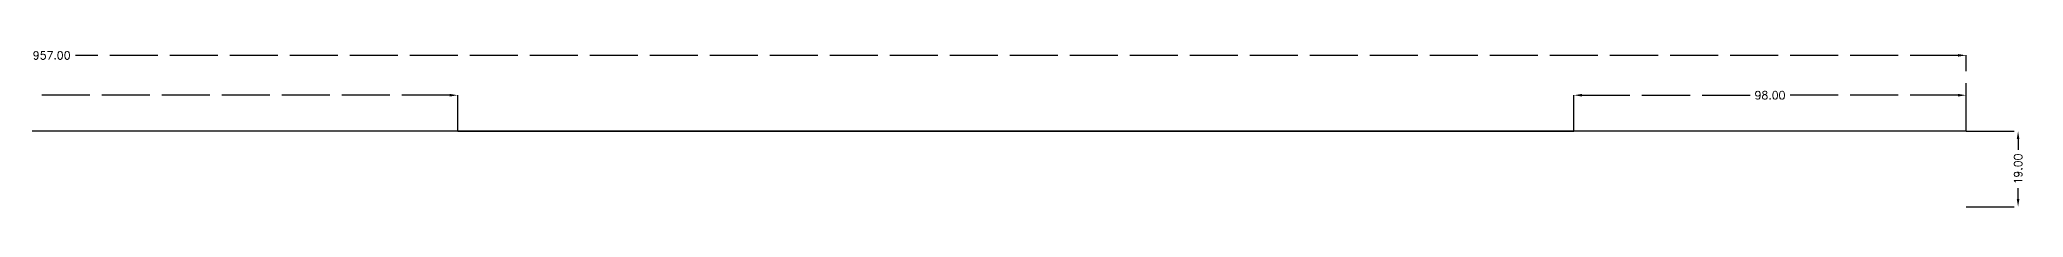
# Model space of a CAD drawing. Header units: inches. Extents: x -20 to 971, y 0 to 431.
# Drawn here: x 475.5 to 971.3, y 392 to 431.3 of the extents above; entities that cross this region are included whole.
import ezdxf

# ---------------------------------------------------------------- set-up
doc = ezdxf.new("R2010")
doc.units = ezdxf.units.IN
doc.linetypes.add('ACAD_ISO02W100', pattern=[15, 12, -3])
doc.layers.add('L0.5', color=7, linetype='Continuous')
doc.layers.add('Przekroje', color=2, linetype='ACAD_ISO02W100')
doc.styles.get("Standard").update_dxf_attribs({"font": 'simplex.shx', "bigfont": '@extfont2.shx'})
doc.dimstyles.get("Standard").update_dxf_attribs({"dimtxt": 2, "dimasz": 2, "dimexe": 0.05, "dimexo": 0.05, "dimgap": 1, "dimtad": 0, "dimzin": 0, "dimdsep": 46, "dimtxsty": 'Standard', "dimcen": 2, "dimadec": 0, "dimazin": 3, "dimtfac": 1, "dimtofl": 0, "dimtmove": 0, "dimatfit": 3, "dimfxl": 1, "dimtolj": 1, "dimtzin": 0, "dimarcsym": 0})

# ---------------------------------------------------------------- blocks, each defined once
blk = doc.blocks.new('*D7')
at = {"layer": 'Przekroje', "color": 0, "lineweight": -2, "transparency": 16777216}
for p, q in [((0, 411.05), (0, 430.05)), ((2, 430), (472.55, 430)), ((955, 430), (484.45, 430)), ((957, 411.05), (957, 430.05))]:
    blk.add_line(p, q, dxfattribs=at)
at = {"layer": 'Przekroje', "color": 0, "transparency": 16777216}
for points in [[(2, 430.33), (2, 429.67), (0, 430)], [(955, 430.33), (955, 429.67), (957, 430)]]:
    blk.add_solid(points, dxfattribs=at)
at = {"layer": 'Przekroje', "color": 0, "transparency": 16777216, "insert": (478.5, 430), "char_height": 2, "attachment_point": 5}
blk.add_mtext('\\A1;957.00', dxfattribs=at)
blk = doc.blocks.new('*D8')
at = {"layer": 'Przekroje', "color": 0, "lineweight": -2, "transparency": 16777216}
for p, q in [((0, 411.05), (0, 420.05)), ((2, 420), (284.05, 420)), ((578, 420), (295.95, 420)), ((580, 411.05), (580, 420.05))]:
    blk.add_line(p, q, dxfattribs=at)
at = {"layer": 'Przekroje', "color": 0, "transparency": 16777216}
for points in [[(2, 420.33), (2, 419.67), (0, 420)], [(578, 420.33), (578, 419.67), (580, 420)]]:
    blk.add_solid(points, dxfattribs=at)
at = {"layer": 'Przekroje', "color": 0, "transparency": 16777216, "insert": (290, 420), "char_height": 2, "attachment_point": 5}
blk.add_mtext('\\A1;580.00', dxfattribs=at)
blk = doc.blocks.new('*D9')
at = {"layer": 'Przekroje', "color": 0, "lineweight": -2, "transparency": 16777216}
for p, q in [((859, 411.05), (859, 420.05)), ((861, 420), (903, 420)), ((955, 420), (913, 420)), ((957, 411.05), (957, 420.05))]:
    blk.add_line(p, q, dxfattribs=at)
at = {"layer": 'Przekroje', "color": 0, "transparency": 16777216}
for points in [[(861, 420.33), (861, 419.67), (859, 420)], [(955, 420.33), (955, 419.67), (957, 420)]]:
    blk.add_solid(points, dxfattribs=at)
at = {"layer": 'Przekroje', "color": 0, "transparency": 16777216, "insert": (908, 420), "char_height": 2, "attachment_point": 5}
blk.add_mtext('\\A1;98.00', dxfattribs=at)
blk = doc.blocks.new('*D10')
at = {"layer": 'Przekroje', "color": 0, "lineweight": -2, "transparency": 16777216}
for p, q in [((957.05, 411), (970.05, 411)), ((970, 409), (970, 406.31)), ((970, 394), (970, 396.69)), ((957.05, 392), (970.05, 392))]:
    blk.add_line(p, q, dxfattribs=at)
at = {"layer": 'Przekroje', "color": 0, "transparency": 16777216}
for points in [[(969.67, 409), (970.33, 409), (970, 411)], [(969.67, 394), (970.33, 394), (970, 392)]]:
    blk.add_solid(points, dxfattribs=at)
at = {"layer": 'Przekroje', "color": 0, "transparency": 16777216, "insert": (970, 401.5), "char_height": 2, "attachment_point": 5, "rotation": 90}
blk.add_mtext('\\A1;19.00', dxfattribs=at)

msp = doc.modelspace()

# ---------------------------------------------------------------- linework, layer by layer
at = {"layer": 'L0.5'}
for p, q in [((957, 411, 624), (0, 411, 624)), ((580, 411), (580, 411, 50)), ((580, 411, 196), (859, 411, 196)), ((580, 411, 196), (580, 411, 524)), ((859, 411, 524), (580, 411, 524)), ((580, 411, 624), (580, 411, 574)), ((859, 411), (859, 411, 50)), ((859, 411, 196), (859, 411, 524)), ((859, 411, 624), (859, 411, 574)), ((957, 411, 524), (907, 411, 524)), ((957, 411, 196), (907, 411, 196)), ((957, 411, 86), (957, 411, 524)), ((957, 411, 524), (957, 411, 624))]:
    msp.add_line(p, q, dxfattribs=at)

# ---------------------------------------------------------------- dimensions: what is measured, and where the dimension line sits
at = {"layer": 'Przekroje'}
for base, p1, p2, picture, middle in [((957, 430), (0, 411), (957, 411), '*D7', (478.5, 430)), ((0, 420), (580, 411), (0, 411), '*D8', (290, 420)), ((957, 420), (859, 411), (957, 411), '*D9', (908, 420))]:
    dim = msp.add_linear_dim(base=base, p1=p1, p2=p2, dimstyle='Standard', dxfattribs=at)
    dim.commit()
    dim.dimension.update_dxf_attribs({"geometry": picture, "text_midpoint": middle})
dim = msp.add_linear_dim(base=(970, 411), p1=(957, 392), p2=(957, 411), angle=90, dimstyle='Standard', dxfattribs=at)
dim.commit()
dim.dimension.update_dxf_attribs({"geometry": '*D10', "text_midpoint": (970, 401.5)})

doc.saveas('drawing.dxf')
